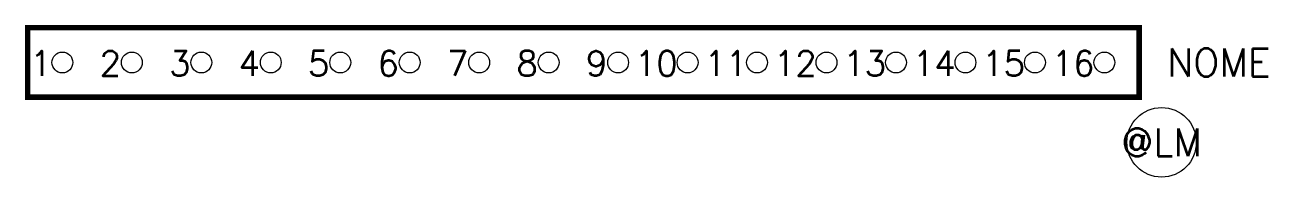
# Model space of a CAD drawing. Header units: millimetres. Extents: x -0.2 to 89.3, y -10.7 to 0.2.
import ezdxf
from ezdxf.enums import TextEntityAlignment as Align

# ---------------------------------------------------------------- set-up
doc = ezdxf.new("R2010")
doc.units = ezdxf.units.MM
doc.header["$LTSCALE"] = 10
doc.styles.add('romans', font='romans.shx', dxfattribs={"width": 0.9})

msp = doc.modelspace()

# ---------------------------------------------------------------- linework, layer by layer
at = {"color": 5, "const_width": 0.4}
msp.add_lwpolyline([(0, -5), (0, 0), (80, 0), (80, -5)], close=True, dxfattribs=at)
at = {"color": 7}
for centre, radius in [((2.5, -2.5), 0.75), ((7.5, -2.5), 0.75), ((12.5, -2.5), 0.75), ((17.5, -2.5), 0.75), ((22.5, -2.5), 0.75), ((27.5, -2.5), 0.75), ((32.5, -2.5), 0.75), ((37.5, -2.5), 0.75), ((42.5, -2.5), 0.75), ((47.5, -2.5), 0.75), ((52.5, -2.5), 0.75), ((57.5, -2.5), 0.75), ((62.5, -2.5), 0.75), ((67.5, -2.5), 0.75), ((72.5, -2.5), 0.75), ((77.5, -2.5), 0.75), ((81.617, -8.238), 2.5)]:
    msp.add_circle(centre, radius, dxfattribs=at)

# ---------------------------------------------------------------- texts
at = {"color": 7, "style": 'romans', "flags": 4}
for tag, text, p in [('1', '1', (0.95, -1.669)), ('2', '2', (5.95, -1.669)), ('3', '3', (10.95, -1.669)), ('4', '4', (15.95, -1.669)), ('5', '5', (20.95, -1.669)), ('6', '6', (25.95, -1.669)), ('7', '7', (30.95, -1.669)), ('8', '8', (35.95, -1.669)), ('9', '9', (40.95, -1.669)), ('10', '10', (45.246, -1.669)), ('11', '11', (50.246, -1.669)), ('12', '12', (55.246, -1.669)), ('13', '13', (60.246, -1.669)), ('14', '14', (65.246, -1.669)), ('15', '15', (70.246, -1.669)), ('16', '16', (75.246, -1.669))]:
    msp.add_attdef(tag, text=text, height=1.8, dxfattribs=at).set_placement(p, align=Align.TOP_CENTER)
msp.add_attdef('NOME', text='NOME', height=2, dxfattribs=at).set_placement((82, -2.5), align=Align.MIDDLE_LEFT)
msp.add_attdef('@LM', text='@LM', height=2, dxfattribs=at).set_placement((81.617, -8.238), align=Align.MIDDLE_CENTER)

doc.saveas('drawing.dxf')
